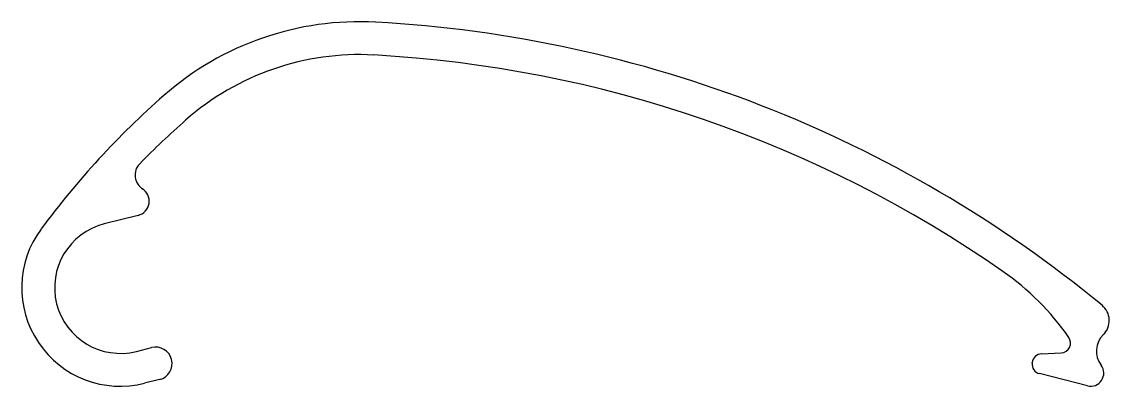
# Model space of a CAD drawing. Extents: x 1570.9 to 1603.9, y 1409.9 to 1421.
import ezdxf

# ---------------------------------------------------------------- set-up
doc = ezdxf.new("R2010")
doc.units = 0
doc.layers.get('0').update_dxf_attribs({"linetype": 'CONTINUOUS'})

msp = doc.modelspace()

# ---------------------------------------------------------------- linework, layer by layer
for p, q in [((1574.574, 1415.938), (1574.547, 1415.954)), ((1574.428, 1415.145), (1573.396, 1414.884)), ((1574.376, 1411.006), (1574.831, 1411.121)), ((1601.883, 1410.933), (1602.479, 1410.961)), ((1601.597, 1410.65), (1601.599, 1410.664)), ((1603.277, 1409.958), (1601.822, 1410.329)), ((1575.076, 1410.152), (1574.622, 1410.037))]:
    msp.add_line(p, q)
for centre, radius, start, end in [((1581.151, 1412.034), 9, 86.8603, 131.334), ((1579.563, 1383.078), 38, 50.5195, 86.8603), ((1581.151, 1412.034), 8, 86.8603, 131.334), ((1579.563, 1383.078), 37, 55.1474, 86.8603), ((1592.379, 1399.27), 26, 131.334, 143.5167), ((1592.379, 1399.27), 25, 131.334, 135.7449), ((1574.831, 1416.367), 0.5, 135.7449, 239.055), ((1574.319, 1415.574), 0.443, 284.1873, 59.055), ((1573.886, 1412.945), 2, 104.1873, 284.1873), ((1573.886, 1412.945), 3, 143.5167, 284.1873), ((1596.136, 1406.876), 8, 34.7104, 55.1474), ((1603.343, 1411.945), 0.6, 314.2364, 50.5195), ((1604.249, 1411.013), 0.7, 134.2364, 217.4088), ((1602.465, 1411.261), 0.3, 272.6873, 34.7104), ((1574.954, 1410.636), 0.5, 284.1873, 104.1873), ((1601.897, 1410.633), 0.3, 92.6873, 174.1873), ((1601.896, 1410.62), 0.3, 174.1873, 255.6873), ((1603.376, 1410.345), 0.4, 255.6873, 37.4088)]:
    msp.add_arc(centre, radius, start, end)

doc.saveas('drawing.dxf')
